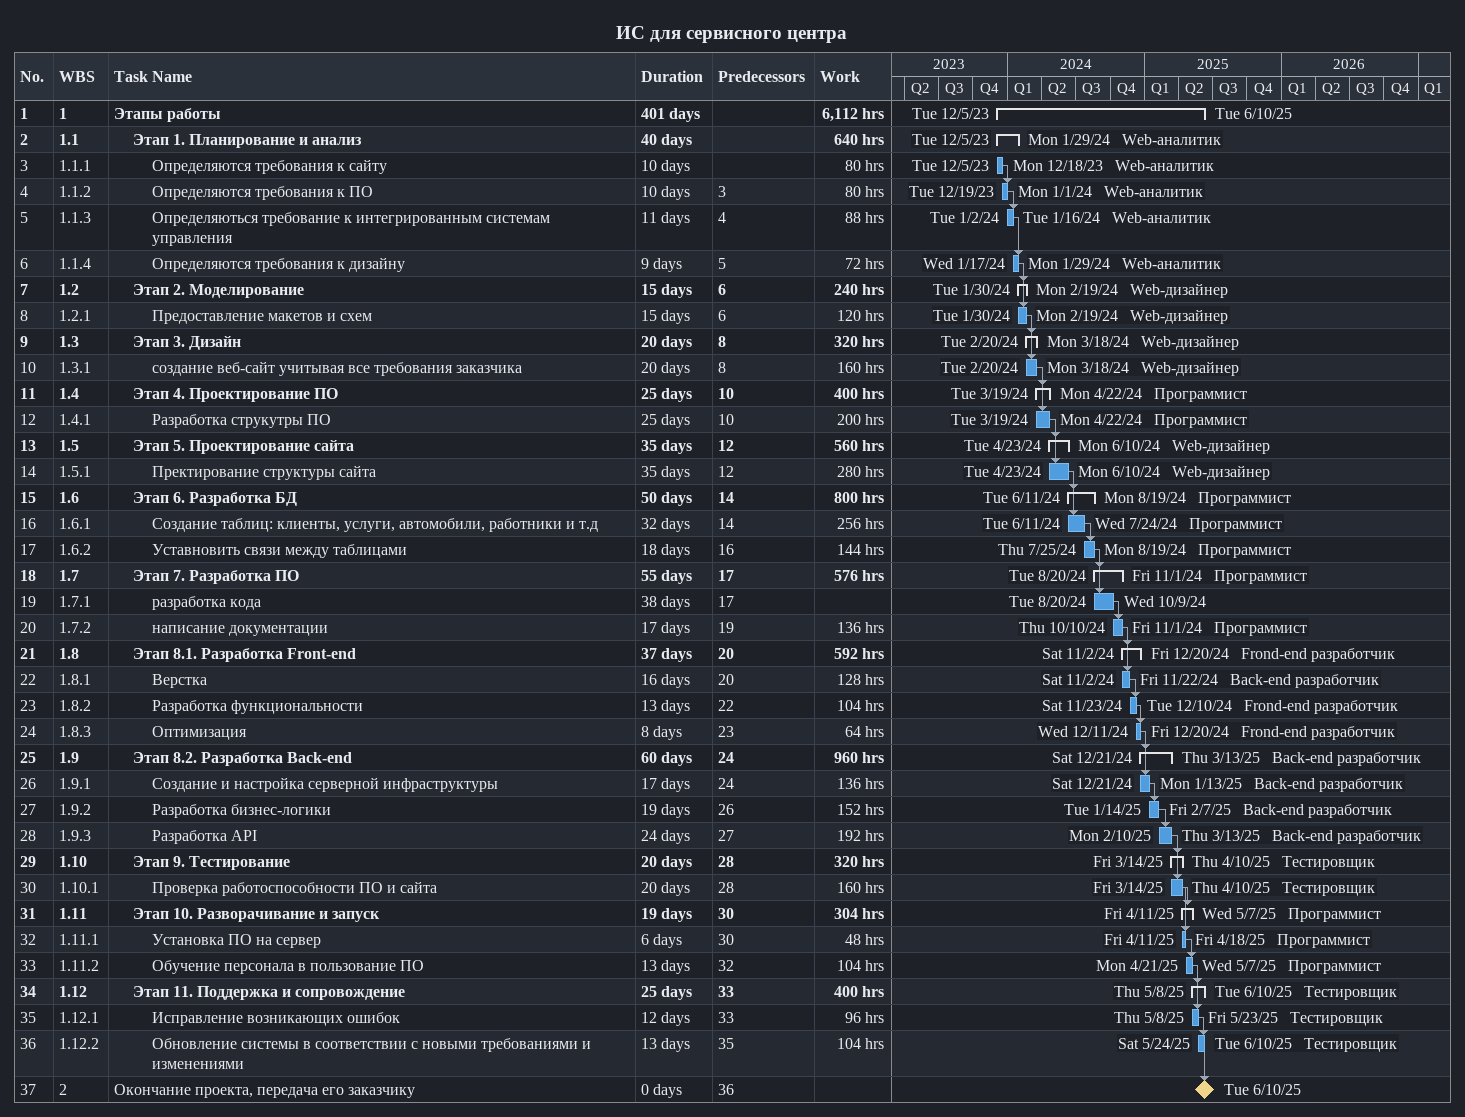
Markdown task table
ИС для сервисного центра

| ID | WBS | Task | Duration | Start | Finish | Predecessors | Resources | Work (h) |
|---|---|---|---|---|---|---|---|---|
| 1 | 1 | **Этапы работы** | 401d | 2023-12-05 | 2025-06-10 |  |  | 6112 |
| 2 | 1.1 | **Этап 1. Планирование и анализ** | 40d | 2023-12-05 | 2024-01-29 |  | Web-аналитик | 640 |
| 3 | 1.1.1 | Определяются требования к сайту | 10d | 2023-12-05 | 2023-12-18 |  | Web-аналитик | 80 |
| 4 | 1.1.2 | Определяются требования к ПО | 10d | 2023-12-19 | 2024-01-01 | 3 | Web-аналитик | 80 |
| 5 | 1.1.3 | Определяються требование к интегрированным системам управления | 11d | 2024-01-02 | 2024-01-16 | 4 | Web-аналитик | 88 |
| 6 | 1.1.4 | Определяются требования к дизайну | 9d | 2024-01-17 | 2024-01-29 | 5 | Web-аналитик | 72 |
| 7 | 1.2 | **Этап 2. Моделирование** | 15d | 2024-01-30 | 2024-02-19 | 6 | Web-дизайнер | 240 |
| 8 | 1.2.1 | Предоставление макетов и схем | 15d | 2024-01-30 | 2024-02-19 | 6 | Web-дизайнер | 120 |
| 9 | 1.3 | **Этап 3. Дизайн** | 20d | 2024-02-20 | 2024-03-18 | 8 | Web-дизайнер | 320 |
| 10 | 1.3.1 | создание веб-сайт учитывая все требования заказчика | 20d | 2024-02-20 | 2024-03-18 | 8 | Web-дизайнер | 160 |
| 11 | 1.4 | **Этап 4. Проектирование ПО** | 25d | 2024-03-19 | 2024-04-22 | 10 | Программист | 400 |
| 12 | 1.4.1 | Разработка струкутры ПО | 25d | 2024-03-19 | 2024-04-22 | 10 | Программист | 200 |
| 13 | 1.5 | **Этап 5. Проектирование сайта** | 35d | 2024-04-23 | 2024-06-10 | 12 | Web-дизайнер | 560 |
| 14 | 1.5.1 | Пректирование структуры сайта | 35d | 2024-04-23 | 2024-06-10 | 12 | Web-дизайнер | 280 |
| 15 | 1.6 | **Этап 6. Разработка БД** | 50d | 2024-06-11 | 2024-08-19 | 14 | Программист | 800 |
| 16 | 1.6.1 | Создание таблиц: клиенты, услуги, автомобили, работники и т.д | 32d | 2024-06-11 | 2024-07-24 | 14 | Программист | 256 |
| 17 | 1.6.2 | Уставновить связи между таблицами | 18d | 2024-07-25 | 2024-08-19 | 16 | Программист | 144 |
| 18 | 1.7 | **Этап 7. Разработка ПО** | 55d | 2024-08-20 | 2024-11-01 | 17 | Программист | 576 |
| 19 | 1.7.1 | разработка кода | 38d | 2024-08-20 | 2024-10-09 | 17 |  |  |
| 20 | 1.7.2 | написание документации | 17d | 2024-10-10 | 2024-11-01 | 19 | Программист | 136 |
| 21 | 1.8 | **Этап 8.1. Разработка Front-end** | 37d | 2024-11-02 | 2024-12-20 | 20 | Frond-end разработчик | 592 |
| 22 | 1.8.1 | Верстка | 16d | 2024-11-02 | 2024-11-22 | 20 | Back-end разработчик | 128 |
| 23 | 1.8.2 | Разработка функциональности | 13d | 2024-11-23 | 2024-12-10 | 22 | Frond-end разработчик | 104 |
| 24 | 1.8.3 | Оптимизация | 8d | 2024-12-11 | 2024-12-20 | 23 | Frond-end разработчик | 64 |
| 25 | 1.9 | **Этап 8.2. Разработка Back-end** | 60d | 2024-12-21 | 2025-03-13 | 24 | Back-end разработчик | 960 |
| 26 | 1.9.1 | Создание и настройка серверной инфраструктуры | 17d | 2024-12-21 | 2025-01-13 | 24 | Back-end разработчик | 136 |
| 27 | 1.9.2 | Разработка бизнес-логики | 19d | 2025-01-14 | 2025-02-07 | 26 | Back-end разработчик | 152 |
| 28 | 1.9.3 | Разработка API | 24d | 2025-02-10 | 2025-03-13 | 27 | Back-end разработчик | 192 |
| 29 | 1.10 | **Этап 9. Тестирование** | 20d | 2025-03-14 | 2025-04-10 | 28 | Тестировщик | 320 |
| 30 | 1.10.1 | Проверка работоспособности ПО и сайта | 20d | 2025-03-14 | 2025-04-10 | 28 | Тестировщик | 160 |
| 31 | 1.11 | **Этап 10. Разворачивание и запуск** | 19d | 2025-04-11 | 2025-05-07 | 30 | Программист | 304 |
| 32 | 1.11.1 | Установка ПО на сервер | 6d | 2025-04-11 | 2025-04-18 | 30 | Программист | 48 |
| 33 | 1.11.2 | Обучение персонала в пользование ПО | 13d | 2025-04-21 | 2025-05-07 | 32 | Программист | 104 |
| 34 | 1.12 | **Этап 11. Поддержка и сопровождение** | 25d | 2025-05-08 | 2025-06-10 | 33 | Тестировщик | 400 |
| 35 | 1.12.1 | Исправление возникающих ошибок | 12d | 2025-05-08 | 2025-05-23 | 33 | Тестировщик | 96 |
| 36 | 1.12.2 | Обновление системы в соответствии с новыми требованиями и изменениями | 13d | 2025-05-24 | 2025-06-10 | 35 | Тестировщик | 104 |
| 37 | 2 | Окончание проекта, передача его заказчику | 0d | 2025-06-10 | 2025-06-10 | 36 |  |  |
